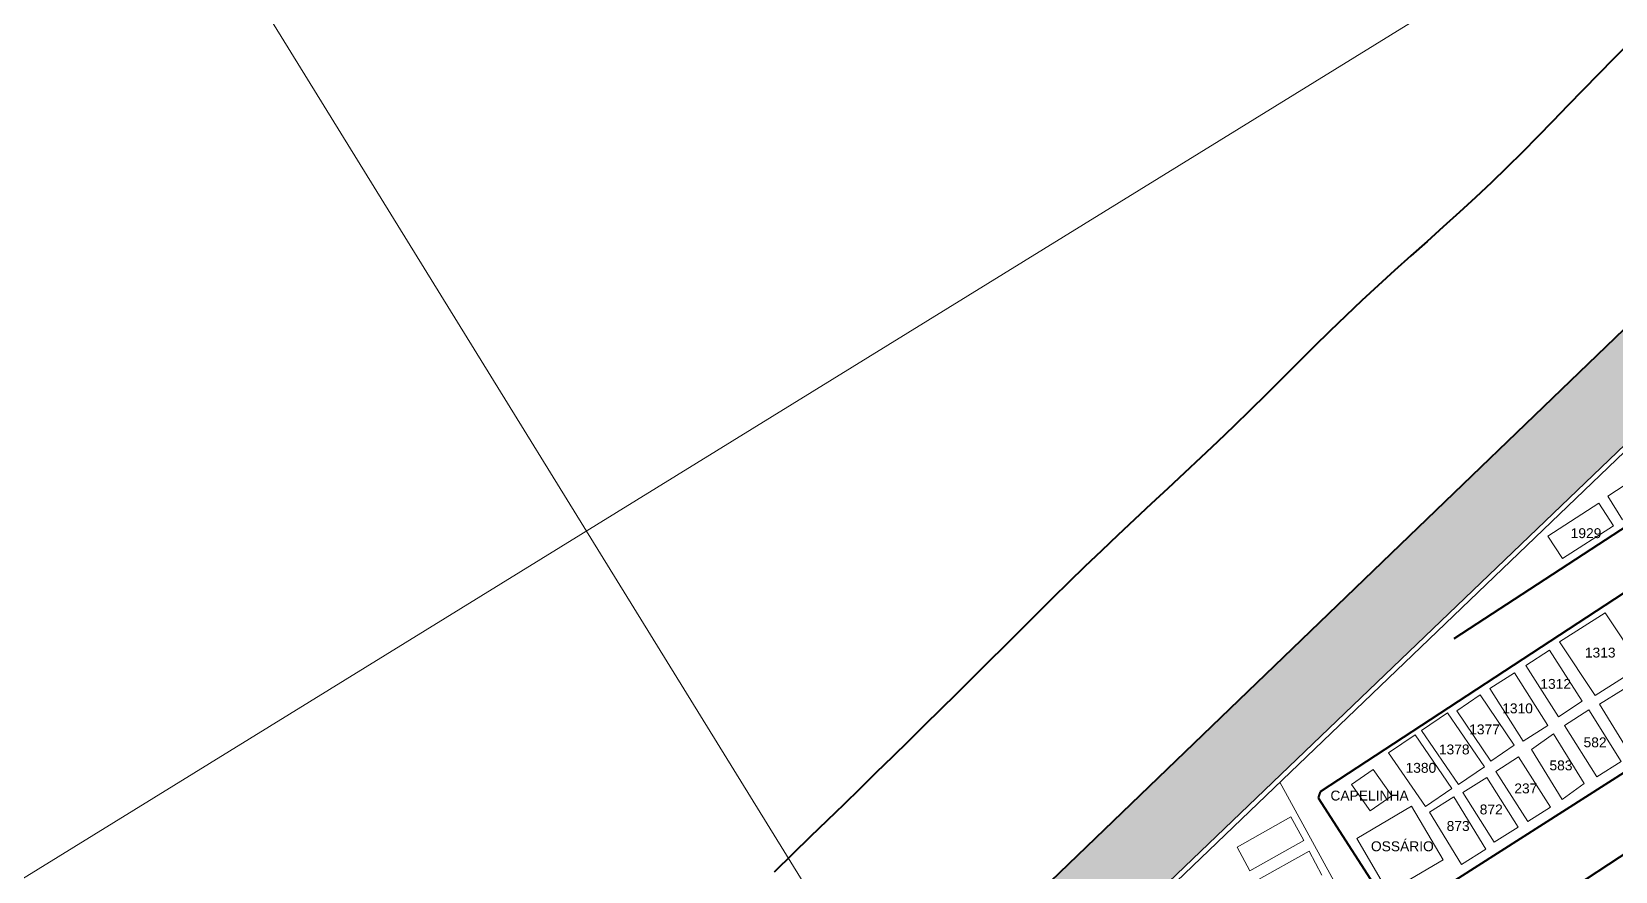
# Model space of a CAD drawing. Header units: inches. Extents: x 0 to 420, y 0 to 297.
# Drawn here: x 36.8 to 100.9, y 121.1 to 155.1 of the extents above; entities that cross this region are included whole.
import ezdxf

# ---------------------------------------------------------------- set-up
doc = ezdxf.new("R2010")
doc.units = ezdxf.units.IN
doc.header["$LTSCALE"] = 2.5
doc.header["$MEASUREMENT"] = 0
doc.linetypes.add('DASHED2', pattern=[0.375, 0.25, -0.125])
doc.layers.get('0').update_dxf_attribs({"lineweight": 0})
for name, color, linetype, lineweight in [('MALHA_COORDENADA4', 10, 'Continuous', 0), ('PEN 01', 1, 'Continuous', 9), ('PEN 03', 3, 'Continuous', 30), ('PEN 04', 4, 'Continuous', 40), ('TÚMULOS QUE SERÃO CONSTRUÍDOS', 220, 'Continuous', 0)]:
    doc.layers.add(name, color=color, linetype=linetype, lineweight=lineweight)
doc.styles.get("Standard").update_dxf_attribs({"font": 'arial.ttf'})

msp = doc.modelspace()

# ---------------------------------------------------------------- hatches: boundary and pattern name
at = {"layer": 'PEN 03'}
h = msp.add_hatch(dxfattribs=at)
h.set_pattern_fill('GRASS', color=256, angle=-58.33068, style=0, pattern_type=2)
h.set_pattern_definition([(31.6693, (239.42994, 128.5002), (0.230571, 0.9730555), [0.1875, -1.2267136]), (346.6693, (239.4299, 128.5002), (0.230571, 0.9730555), [0.1875, -1.2267136, 0.1875, -0.8125]), (76.6693, (239.4299, 128.5002), (-0.9730555, 0.230571), [0.1875, -1.2267136, 0.1875, -0.8125, 0.1875, -0.8125])])
h.paths.add_polyline_path([(64.542, 107.654), (113.604, 154.908), (117.049, 158.217), (120.525, 161.493), (123.33, 164.048), (126.187, 166.543), (129.668, 169.421), (133.209, 172.227), (136.227, 174.559), (139.288, 176.833), (142.548, 179.119), (145.865, 181.322), (149.104, 183.38), (152.383, 185.371), (157.209, 188.167), (157.255, 188.166), (157.3, 188.163), (157.345, 188.16), (157.391, 188.156), (157.436, 188.151), (157.481, 188.145), (157.526, 188.139), (157.571, 188.131), (157.615, 188.123), (157.66, 188.113), (157.704, 188.103), (157.748, 188.092), (157.792, 188.08), (157.836, 188.068), (157.879, 188.054), (157.922, 188.04), (157.965, 188.025), (158.008, 188.009), (158.05, 187.992), (158.092, 187.975), (158.133, 187.956), (158.174, 187.937), (158.215, 187.917), (158.256, 187.896), (158.296, 187.875), (158.335, 187.852), (158.374, 187.829), (158.413, 187.805), (158.451, 187.781), (158.489, 187.756), (158.526, 187.73), (158.563, 187.703), (158.599, 187.675), (158.635, 187.647), (158.67, 187.618), (158.705, 187.589), (158.739, 187.559), (158.772, 187.528), (158.805, 187.497), (158.837, 187.465), (158.869, 187.432), (158.9, 187.399), (158.93, 187.365), (158.96, 187.33), (158.989, 187.295), (159.017, 187.26), (159.045, 187.224), (159.071, 187.187), (159.098, 187.15), (159.123, 187.112), (159.148, 187.074), (159.172, 187.036), (159.195, 186.997), (159.218, 186.957), (159.239, 186.917), (159.26, 186.877), (159.281, 186.836), (159.3, 186.795), (159.319, 186.754), (159.336, 186.712), (159.353, 186.67), (159.37, 186.627), (159.385, 186.585), (159.4, 186.542), (159.413, 186.498), (159.75, 185.883), (156.987, 184.356), (139.597, 173.167), (126.471, 162.497), (65.741, 104.247), (65.447, 108.526)])

# ---------------------------------------------------------------- linework, layer by layer
for p, q in [((102.669, 137.617, 2.684), (100.608, 136.256, 2.62)), ((98.179, 134.645, 2.451), (100.242, 135.972, 2.543)), ((100.242, 135.972, 2.543), (100.835, 135.066, 2.585)), ((100.608, 136.256, 2.62), (101.207, 135.299, 2.636)), ((98.179, 134.645, 2.451), (98.772, 133.74, 2.493)), ((98.772, 133.74, 2.493), (100.835, 135.066, 2.585)), ((98.66, 130.363, 2.535), (100.508, 131.544, 2.551)), ((100.508, 131.544, 2.551), (101.943, 129.37, 2.341)), ((98.66, 130.363, 2.535), (100.095, 128.188, 2.325)), ((97.287, 129.4, 2.416), (98.245, 130.032, 2.434)), ((99.566, 127.961, 2.172), (98.245, 130.032, 2.434)), ((95.839, 128.479, 2.38), (96.834, 129.114, 2.393)), ((96.834, 129.114, 2.393), (98.176, 126.973, 2.157)), ((98.609, 127.329, 2.154), (97.287, 129.4, 2.416)), ((100.095, 128.188, 2.325), (101.943, 129.37, 2.341)), ((94.503, 127.572, 2.505), (95.444, 128.216, 2.374)), ((96.82, 126.176, 2.146), (95.444, 128.216, 2.374)), ((95.839, 128.479, 2.38), (97.181, 126.338, 2.144)), ((100.268, 127.835, 2.413), (101.233, 128.431, 2.407)), ((95.879, 125.532, 2.277), (94.503, 127.572, 2.505)), ((98.609, 127.329, 2.154), (99.566, 127.961, 2.172)), ((98.861, 126.979, 2.358), (99.847, 127.608, 2.427)), ((99.847, 127.608, 2.427), (101.152, 125.524, 2.325)), ((101.541, 125.781, 2.38), (100.268, 127.835, 2.413)), ((94.121, 127.493, 2.523), (93.066, 126.78, 2.504)), ((95.625, 125.302, 2.293), (94.121, 127.493, 2.523)), ((97.181, 126.338, 2.144), (98.176, 126.973, 2.157)), ((98.861, 126.979, 2.358), (100.167, 124.895, 2.256)), ((92.809, 126.597, 2.501), (91.739, 125.873, 2.482)), ((92.809, 126.597, 2.501), (94.295, 124.421, 2.315)), ((94.57, 124.589, 2.274), (93.066, 126.78, 2.504)), ((98.415, 126.643, 2.342), (97.517, 126.001, 2.327)), ((98.415, 126.643, 2.342), (99.657, 124.627, 2.247)), ((91.739, 125.873, 2.482), (93.225, 123.697, 2.296)), ((95.879, 125.532, 2.277), (96.82, 126.176, 2.146)), ((96.073, 125.112, 2.368), (96.992, 125.701, 2.374)), ((96.992, 125.701, 2.374), (98.293, 123.674, 2.277)), ((97.517, 126.001, 2.327), (98.76, 123.986, 2.232)), ((91.113, 125.193, 2.45), (90.237, 124.589, 2.323)), ((91.863, 124.128, 2.444), (91.113, 125.193, 2.45)), ((95.625, 125.302, 2.293), (94.57, 124.589, 2.274)), ((96.073, 125.112, 2.368), (97.373, 123.085, 2.271)), ((100.167, 124.895, 2.256), (101.152, 125.524, 2.325)), ((90.987, 123.524, 2.317), (90.237, 124.589, 2.323)), ((94.295, 124.421, 2.315), (93.225, 123.697, 2.296)), ((95.707, 124.873, 2.488), (94.742, 124.264, 2.506)), ((95.707, 124.873, 2.488), (96.978, 122.857, 2.272)), ((99.657, 124.627, 2.247), (98.76, 123.986, 2.232)), ((91.863, 124.128, 2.444), (90.987, 123.524, 2.317)), ((94.377, 124.082, 2.539), (93.387, 123.464, 2.465)), ((95.675, 121.967, 2.334), (94.377, 124.082, 2.539)), ((94.742, 124.264, 2.506), (96.014, 122.248, 2.29)), ((92.667, 123.707, 2.476), (90.448, 122.404, 2.282)), ((92.667, 123.707, 2.476), (93.939, 121.534, 2.26)), ((94.685, 121.349, 2.26), (93.387, 123.464, 2.465)), ((97.373, 123.085, 2.271), (98.293, 123.674, 2.277)), ((96.978, 122.857, 2.272), (96.014, 122.248, 2.29)), ((90.448, 122.404, 2.282), (91.72, 120.23, 2.066)), ((95.675, 121.967, 2.334), (94.685, 121.349, 2.26)), ((93.939, 121.534, 2.26), (91.72, 120.23, 2.066))]:
    msp.add_line(p, q)
at = {"layer": 'MALHA_COORDENADA4'}
msp.add_line((12.44, 105.972), (314.527, 292.322), dxfattribs=at)
at = {"layer": 'MALHA_COORDENADA4', "color": 1}
msp.add_line((12.44, 210.763), (139.171, 5.322), dxfattribs=at)
at = {"layer": 'PEN 01'}
for p, q in [((65.741, 104.247, 1.105), (126.471, 162.497, 3.873)), ((65.992, 104.21, 1.11), (126.604, 162.347, 3.873))]:
    msp.add_line(p, q, dxfattribs=at)
at = {"layer": 'PEN 04'}
for p, q in [((142.714, 161.995, 3.704), (94.379, 130.489, 2.473)), ((143.845, 160.238, 3.663), (88.972, 124.288, 2.313)), ((64.542, 107.654, 1.323), (113.604, 154.908, 3.492)), ((92.389, 119.415, 1.981), (147.486, 154.571, 3.507)), ((120.677, 134.515, 2.695), (93.267, 116.515, 1.783)), ((88.972, 124.288, 2.354), (88.889, 124.048, 2.38)), ((88.889, 124.048, 2.38), (91.73, 119.624, 2.071))]:
    msp.add_line(p, q, dxfattribs=at)
at = {"layer": 'PEN 04', "linetype": 'DASHED2', "ltscale": 2.5}
msp.add_lwpolyline([(101.474, 154.602), (100.848, 153.976), (100.227, 153.345), (99.611, 152.712), (98.998, 152.078), (98.385, 151.445), (97.77, 150.814), (97.152, 150.188), (96.528, 149.568), (95.896, 148.956), (95.256, 148.353), (94.607, 147.757), (93.952, 147.166), (93.294, 146.577), (92.633, 145.988), (91.972, 145.395), (91.313, 144.796), (90.657, 144.188), (90.006, 143.57), (89.359, 142.942), (88.714, 142.308), (88.07, 141.668), (87.426, 141.025), (86.779, 140.381), (86.128, 139.738), (85.472, 139.098), (84.81, 138.462), (84.143, 137.83), (83.471, 137.201), (82.798, 136.573), (82.123, 135.946), (81.45, 135.318), (80.778, 134.687), (80.111, 134.054), (79.448, 133.417), (78.79, 132.776), (78.136, 132.132), (77.485, 131.487), (76.836, 130.841), (76.189, 130.195), (75.543, 129.549), (74.898, 128.905), (74.252, 128.263), (73.605, 127.623), (72.956, 126.984), (72.306, 126.345), (71.654, 125.706), (70.999, 125.067), (70.341, 124.426), (69.68, 123.784), (69.013, 123.136), (68.329, 122.473), (67.616, 121.779), (66.86, 121.041)], dxfattribs=at)
at = {"layer": 'TÚMULOS QUE SERÃO CONSTRUÍDOS', "color": 4}
msp.add_line((98.93, 103.545, 0.768), (87.33, 124.677, 2.092), dxfattribs=at)
at = {"layer": 'TÚMULOS QUE SERÃO CONSTRUÍDOS', "color": 6}
for p, q in [((87.782, 123.282, 2.038), (85.606, 122.055, 1.78)), ((87.782, 123.282, 2.038), (88.302, 122.32, 1.962)), ((85.606, 122.055, 1.78), (86.126, 121.093, 1.704)), ((88.302, 122.32, 1.962), (86.126, 121.093, 1.704)), ((86.35, 120.672, 1.669), (88.516, 121.887, 1.947)), ((89.037, 120.912, 1.882), (88.516, 121.887, 1.947))]:
    msp.add_line(p, q, dxfattribs=at)

# ---------------------------------------------------------------- texts
for s, p in [('1929', (99.107, 134.564)), ('1313', (99.68, 129.729)), ('1312', (97.879, 128.461)), ('1310', (96.335, 127.469)), ('1377', (94.998, 126.618)), ('582', (99.629, 126.094)), ('1378', (93.772, 125.806)), ('1380', (92.422, 125.062)), ('583', (98.248, 125.161)), ('237', (96.827, 124.228)), ('CAPELINHA', (89.383, 123.939)), ('872', (95.426, 123.377)), ('873', (94.086, 122.708)), ('OSSÁRIO', (91.021, 121.886))]:
    msp.add_text(s, height=0.4).set_placement(p)

doc.saveas('drawing.dxf')
